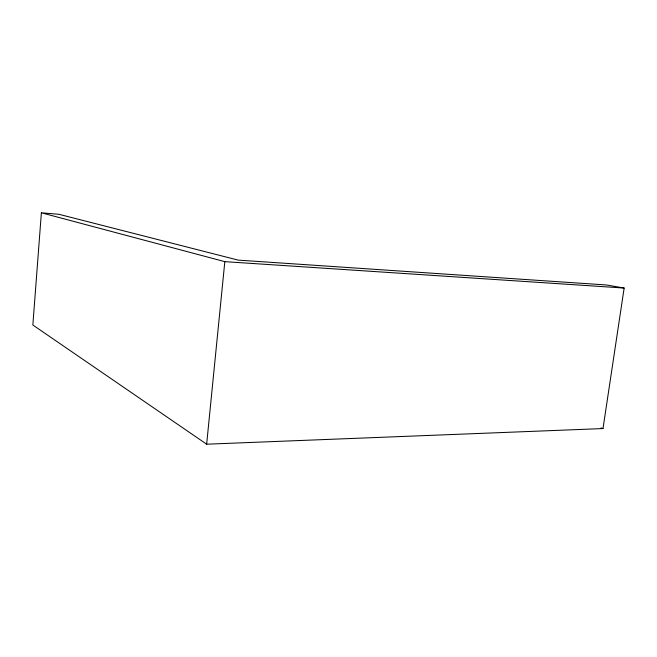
<?xml version="1.0" encoding="UTF-8"?>
<svg xmlns="http://www.w3.org/2000/svg" width="657" height="657" viewBox="0 0 657 657"><rect width="100%" height="100%" fill="white"/><g stroke="black" fill="none" stroke-linecap="round" stroke-linejoin="round"><path stroke-width="0.99" d="M41.375 212.802L32.85 325.01L206.651 444.198L603.003 428.561L624.15 288.045L606.542 284.982L238.163 260.115L58.958 214.297L41.375 212.802L224.825 261.65L624.15 288.045M206.651 444.198L224.825 261.65M601.065 427.896L603.003 428.561"/></g></svg>
